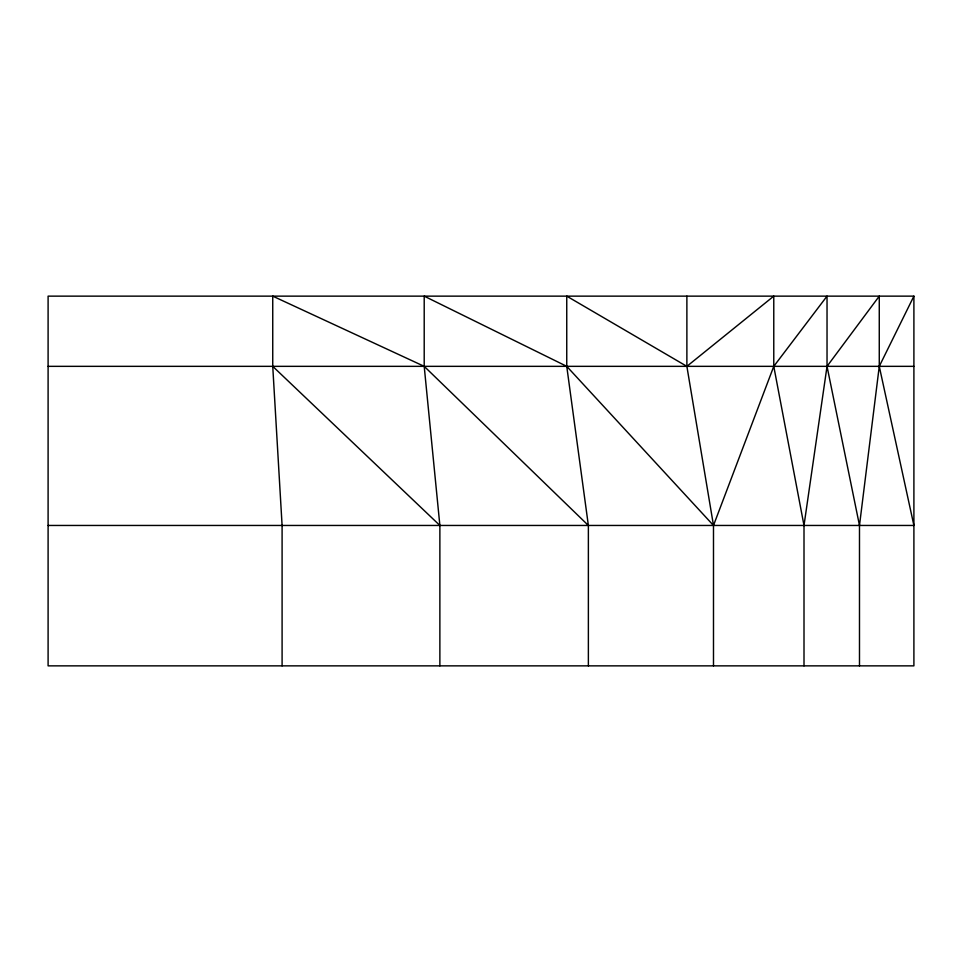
<?xml version="1.0" encoding="UTF-8"?>
<svg xmlns="http://www.w3.org/2000/svg" width="962" height="962" viewBox="0 0 962 962"><rect width="100%" height="100%" fill="white"/><g stroke="black" fill="none" stroke-linecap="round" stroke-linejoin="round"><path stroke-width="1.44" d="M859.487 665.86L859.487 525.456L879.268 366.342L879.268 296.14L827.031 366.342L804.004 525.456L804.004 665.86M913.9 296.14L913.9 665.86L48.1 665.86L48.1 296.14L913.9 296.14L879.268 366.342L913.9 525.456L48.1 525.456M48.1 366.342L913.9 366.342M588.371 665.86L588.371 525.456L424.206 366.342L272.739 296.14L272.739 366.342L439.874 525.456L439.874 665.86M859.487 525.456L827.031 366.342L827.031 296.14L773.773 366.342L713.491 525.456L713.491 665.86M804.004 525.456L773.773 366.342L773.773 296.14L686.88 366.342L713.491 525.456L566.75 366.342L424.206 296.14L424.206 366.342L439.874 525.456M588.371 525.456L566.75 366.342L566.75 296.14L686.88 366.342L686.88 296.14M272.739 366.342L282.094 525.456L282.094 665.86"/></g></svg>
